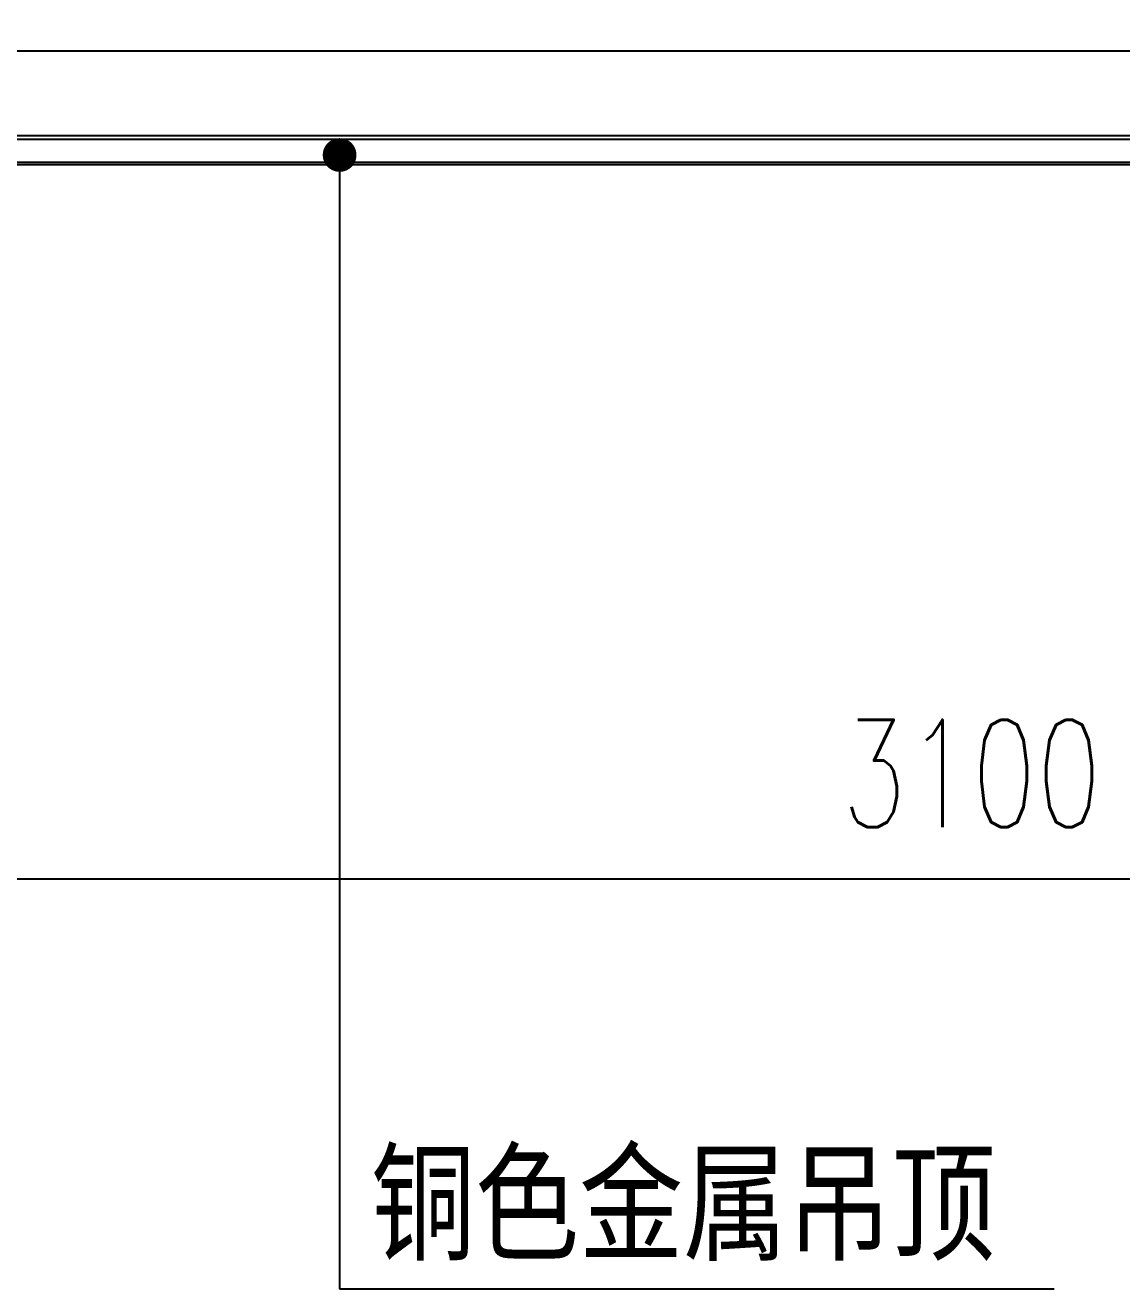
# Model space of a CAD drawing. Header units: millimetres. Extents: x 434053 to 1059003, y -2417481 to 936527.
# Drawn here: x 536134 to 537435, y -2236869 to -2235370 of the extents above; entities that cross this region are included whole.
import ezdxf

# ---------------------------------------------------------------- set-up
doc = ezdxf.new("R2010")
doc.units = ezdxf.units.MM
doc.header["$LTSCALE"] = 1000
doc.header["$MEASUREMENT"] = 0
doc.layers.get('Defpoints').update_dxf_attribs({"color": 6})
for name, color, linetype in [('ALUM', 1, 'Continuous'), ('ALUM-V', 11, 'Continuous'), ('DIM_LEAD', 3, 'Continuous'), ('PUB_DIM', 83, 'Continuous'), ('PUB_TEXT', 7, 'Continuous'), ('STEEL-V', 71, 'Continuous')]:
    doc.layers.add(name, color=color, linetype=linetype)
doc.styles.add('_TCH_DIM_T3', font='SIMPLEX', dxfattribs={"width": 0.705882, "bigfont": 'GBCBIG'})
doc.styles.add('宋体', font='', dxfattribs={"width": 0.8})
doc.styles.get('宋体').set_extended_font_data('SimSun')
doc.dimstyles.new('_TCH_ARCH&&50', dxfattribs={"dimtxt": 127.5, "dimasz": 50, "dimexe": 125, "dimexo": 150, "dimgap": 61.25, "dimtad": 1, "dimdec": 0, "dimzin": 0, "dimdsep": 46, "dimtxsty": '_TCH_DIM_T3', "dimblk": 'ARCHTICK', "dimcen": 0.09, "dimclrt": 7, "dimazin": 2, "dimtfac": 1, "dimtdec": 0, "dimtix": 1, "dimtmove": 2, "dimatfit": 3, "dimfxl": 1, "dimtolj": 1, "dimtzin": 0, "dimarcsym": 0})

# ---------------------------------------------------------------- blocks, each defined once
blk = doc.blocks.new('A$C56EA6F4E')
at = {"layer": 'ALUM', "linetype": 'ByBlock'}
blk.add_lwpolyline([(8036.5, 18202.3), (8036.5, 18229.3), (8033.5, 18229.3), (8033.5, 18199.3), (10462.5, 18199.3), (10462.5, 18224.3), (10459.5, 18224.3), (10459.5, 18202.3)], close=True, dxfattribs=at)
at = {"layer": 'ALUM-V'}
blk.add_line((8036.5, 18229.3), (10449.5, 18229.3), dxfattribs=at)
at = {"layer": 'STEEL-V'}
blk.add_lwpolyline([(10553.5, 18334.3), (10553.5, 18234.3), (7943.5, 18234.3), (7943.5, 18334.3)], close=True, dxfattribs=at)
blk = doc.blocks.new('_ArchTick')
at = {"color": 0, "linetype": 'ByBlock', "const_width": 0.4}
blk.add_lwpolyline([(-0.5, -0.5), (0.5, 0.5)], dxfattribs=at)
blk = doc.blocks.new('*D2281')
at = {"layer": 'Defpoints', "color": 0, "transparency": 16777216}
for p in [(535707.1, -2233474.4), (538807.1, -2233474.4), (538807.1, -2236382.9)]:
    blk.add_point(p, dxfattribs=at)
at = {"layer": 'PUB_DIM', "color": 0, "lineweight": -2, "transparency": 16777216}
for p, q in [((535707.1, -2233624.4), (535707.1, -2236507.9)), ((538807.1, -2233624.4), (538807.1, -2236507.9)), ((535707.1, -2236382.9), (538807.1, -2236382.9))]:
    blk.add_line(p, q, dxfattribs=at)
at = {"layer": 'PUB_DIM', "color": 0, "lineweight": -2, "transparency": 16777216, "xscale": 50, "yscale": 50, "zscale": 50, "rotation": 180}
blk.add_blockref('_ArchTick', (535707.1, -2236382.9), dxfattribs=at)
at = {"layer": 'PUB_DIM', "color": 0, "lineweight": -2, "transparency": 16777216, "xscale": 50, "yscale": 50, "zscale": 50}
blk.add_blockref('_ArchTick', (538807.1, -2236382.9), dxfattribs=at)
at = {"layer": 'PUB_DIM', "color": 7, "transparency": 16777216, "insert": (537257.1, -2236257.9), "char_height": 127.5, "attachment_point": 5, "style": '_TCH_DIM_T3'}
blk.add_mtext('\\A1;3100', dxfattribs=at)

msp = doc.modelspace()

# ---------------------------------------------------------------- linework, layer by layer
at = {"layer": 'DIM_LEAD'}
for p, q in [((536506.9, -2235523.9), (536506.9, -2236869.5)), ((536506.9, -2236869.5), (537355, -2236869.5))]:
    msp.add_line(p, q, dxfattribs=at)
at = {"layer": 'DIM_LEAD', "const_width": 20}
msp.add_lwpolyline([(536506.9, -2235513.9, 1), (536506.9, -2235533.9, 1)], format="xyb", close=True, dxfattribs=at)

# ---------------------------------------------------------------- block references
at = {"xscale": -1}
msp.add_blockref('A$C56EA6F4E', (546275.6, -2253734.9), dxfattribs=at)

# ---------------------------------------------------------------- texts
at = {"layer": 'PUB_TEXT', "style": '宋体', "width": 0.8}
msp.add_text('铜色金属吊顶', height=113.29, dxfattribs=at).set_placement((536543.9, -2236823.9))

# ---------------------------------------------------------------- dimensions: what is measured, and where the dimension line sits
at = {"layer": 'PUB_DIM'}
dim = msp.add_aligned_dim(p1=(535707.1, -2233474.4), p2=(538807.1, -2233474.4), distance=-2908.5, dimstyle='_TCH_ARCH&&50', dxfattribs=at)
dim.commit()
dim.dimension.update_dxf_attribs({"geometry": '*D2281', "text_midpoint": (537257.1, -2236257.9)})

doc.saveas('drawing.dxf')
